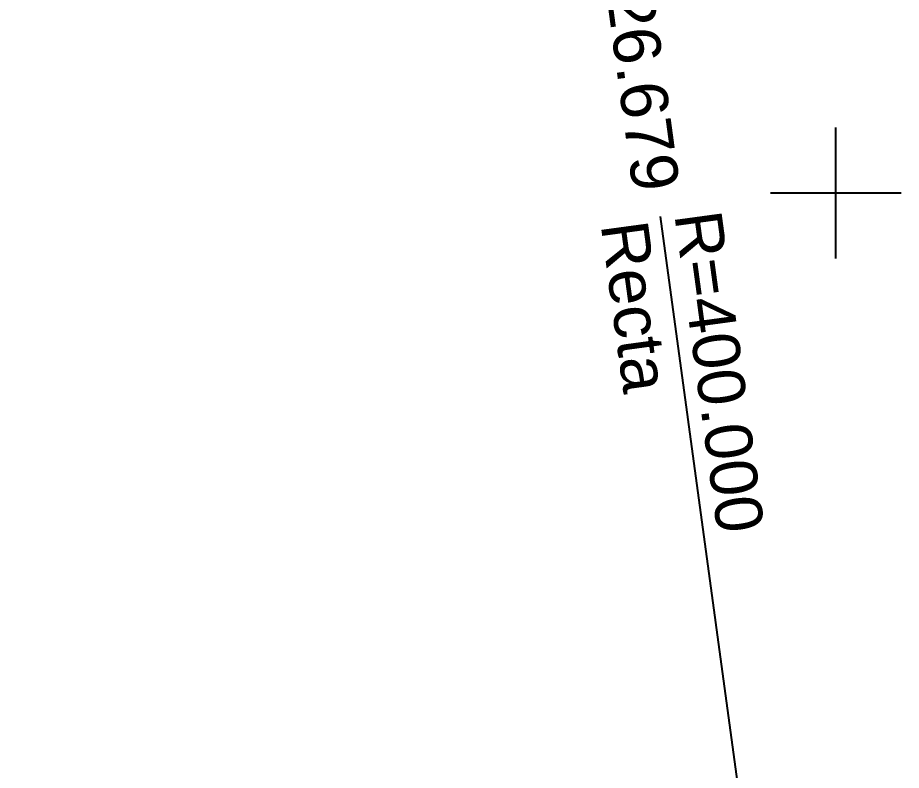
# Model space of a CAD drawing. Header units: metres. Extents: x -4 to 509425, y 7549 to 4732445.
# Drawn here: x 479937.5 to 480005, y 4719355.9 to 4719413.4 of the extents above; entities that cross this region are included whole.
import ezdxf
from ezdxf import colors
from ezdxf.entities.mleader import LeaderData, LeaderLine
from ezdxf.enums import TextEntityAlignment as Align
from ezdxf.math import Vec2, Vec3

# ---------------------------------------------------------------- set-up
doc = ezdxf.new("R2010")
doc.units = ezdxf.units.M
doc.header["$LTSCALE"] = 0.01
doc.header["$MEASUREMENT"] = 0
for name, color, linetype in [('322308300149-PRV-PLA-PT-URB-220600-XREF_VIALES_1000$0$C-G-GRID-PAR', 252, 'Continuous'), ('322308300149-PRV-PLA-PT-URB-220600-XREF_VIALES_1000$0$C-ROAD-TEXT-INFO-H030 CS-MI-213_6', 1, 'Continuous'), ('322308300149-PRV-PLA-PT-URB-220603-XREF_TXT_VIALES_1000$0$G-ANNO-TEXT-CAM-SERVICIO', 2, 'Continuous')]:
    doc.layers.add(name, color=color, linetype=linetype)
doc.styles.add('322308300149-PRV-PLA-PT-URB-220600-XREF_VIALES_1000$0$Standard', font='arial.ttf')
doc.styles.add('322308300149-PRV-PLA-PT-URB-220603-XREF_TXT_VIALES_1000$0$TYPSA_Arial_4.0mm', font='arial.ttf', dxfattribs={"height": 4})

# ---------------------------------------------------------------- blocks, each defined once
blk = doc.blocks.new('322308300149-PRV-PLA-PT-URB-220603-XREF_TXT_VIALES_1000$0$_None')

msp = doc.modelspace()

# ---------------------------------------------------------------- linework, layer by layer
at = {"layer": '322308300149-PRV-PLA-PT-URB-220600-XREF_VIALES_1000$0$C-G-GRID-PAR', "lineweight": -3, "flags": 128}
for points in [[(480000, 4719395), (480000, 4719405)], [(479995, 4719400), (480005, 4719400)]]:
    msp.add_lwpolyline(points, dxfattribs=at)

# ---------------------------------------------------------------- leaders
at = {"layer": '322308300149-PRV-PLA-PT-URB-220603-XREF_TXT_VIALES_1000$0$G-ANNO-TEXT-CAM-SERVICIO', "linetype": 'Continuous'}
ml = msp.add_multileader_mtext('Standard', dxfattribs=at)
ml.set_content('{\\C256;CAMINO DE SERVICIO\\PMARGEN IZQUIERDO 213+600}', color=2, style='322308300149-PRV-PLA-PT-URB-220603-XREF_TXT_VIALES_1000$0$TYPSA_Arial_4.0mm')
ml.set_leader_properties(color=3, linetype='ByLayer', lineweight=-1)
ml.set_arrow_properties(name='322308300149-PRV-PLA-PT-URB-220603-XREF_TXT_VIALES_1000$0$_None')
ml.build(insert=Vec2(0, 0))
ml.multileader.update_dxf_attribs({"has_text_frame": 1, "text_left_attachment_type": 2, "text_right_attachment_type": 2, "dogleg_length": 3, "arrow_head_size": 3})
ctx = ml.context
ctx.base_point, ctx.arrow_head_size, ctx.landing_gap_size, ctx.plane_origin, ctx.plane_x_axis, ctx.plane_y_axis = Vec3(479906.709, 4719439.62), 3, 1.5, Vec3(480104.524, 4719570.503), Vec3(0.995202, 0.097845), Vec3(-0.097845, 0.995202)
ctx.left_attachment, ctx.right_attachment = 2, 2
notes = []
notes.append((ctx, [(0, (1, 1, 0), (479903.723, 4719439.326), (0.995202, 0.097845), 3, [(0, [(479899.534, 4719335.915)], 0, [])])]))
ctx.mtext.insert, ctx.mtext.text_direction, ctx.mtext.rotation, ctx.mtext.width, ctx.mtext.flow_direction = Vec3(479907.658, 4719445.3), Vec3(0.995202, 0.097845), 0.098002, 81.0338, 5
ctx.mtext.has_bg_fill, ctx.mtext.bg_color, ctx.mtext.bg_scale_factor, ctx.mtext.bg_transparency, ctx.mtext.use_window_bg_color = 1, -1027028792, 1.5, 0, 1
for ctx, leaders in notes:
    for number, flags, end, landing, length, lines in leaders:
        leader = LeaderData()
        leader.index, (leader.has_last_leader_line, leader.has_dogleg_vector, leader.attachment_direction) = number, flags
        leader.last_leader_point, leader.dogleg_vector, leader.dogleg_length = Vec3(end), Vec3(landing), length
        for number, points, colour, breaks in lines:
            line = LeaderLine()
            line.index, line.vertices, line.color, line.breaks = number, Vec3.list(points), colors.encode_raw_color(colour), breaks
            leader.lines.append(line)
        ctx.leaders.append(leader)

# ---------------------------------------------------------------- next in the draw order: linework, layer by layer
at = {"layer": '322308300149-PRV-PLA-PT-URB-220600-XREF_VIALES_1000$0$C-ROAD-TEXT-INFO-H030 CS-MI-213_6', "lineweight": -3, "flags": 128}
msp.add_lwpolyline([(479986.573, 4719398.207), (479992.904, 4719351.635), (479993.895, 4719351.77), (479993.308, 4719348.663), (479991.913, 4719351.501), (479992.904, 4719351.635)], dxfattribs=at)

# ---------------------------------------------------------------- next in the draw order: texts
at = {"layer": '322308300149-PRV-PLA-PT-URB-220600-XREF_VIALES_1000$0$C-ROAD-TEXT-INFO-H030 CS-MI-213_6', "style": '322308300149-PRV-PLA-PT-URB-220600-XREF_VIALES_1000$0$Standard'}
msp.add_text('0+126.679', height=3.6, rotation=277.7412, dxfattribs=at).set_placement((479986.304, 4719400.189), align=Align.MIDDLE_RIGHT)
msp.add_text('R=400.000', height=3.6, rotation=277.7412, dxfattribs=at).set_placement((479986.573, 4719398.207), align=Align.BOTTOM_LEFT)
msp.add_text('Recta', height=3.6, rotation=277.7412, dxfattribs=at).set_placement((479985.582, 4719398.072), align=Align.TOP_LEFT)

doc.saveas('drawing.dxf')
